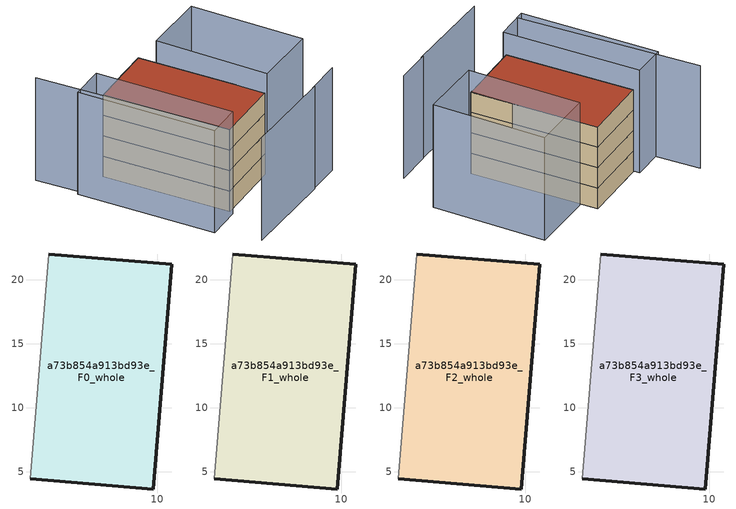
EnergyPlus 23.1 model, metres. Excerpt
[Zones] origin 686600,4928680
a73b854a913bd93e_F0_whole
 floor ground (EU_floor_Construction): 9.66,3.66 11.11,21.21 1.53,22 0.08,4.45 z0
 wall outside (EU_wall_Construction): 1.53,22 11.11,21.21 9.66,3.66 0.08,4.45 z0:3
 wall adiabatic (EU_wall_Construction): 0.08,4.45 1.53,22 z0:3
a73b854a913bd93e_F1_whole
 floor to a73b854a913bd93e_F0_whole (EU_floor_Construction): 9.66,3.66 11.11,21.21 1.53,22 0.08,4.45 z3
 wall outside (EU_wall_Construction): 1.53,22 11.11,21.21 9.66,3.66 0.08,4.45 z3:6
 wall adiabatic (EU_wall_Construction): 0.08,4.45 1.53,22 z3:6
a73b854a913bd93e_F2_whole
 floor to a73b854a913bd93e_F1_whole (EU_floor_Construction): 9.66,3.66 11.11,21.21 1.53,22 0.08,4.45 z6
 wall outside (EU_wall_Construction): 1.53,22 11.11,21.21 9.66,3.66 0.08,4.45 z6:9
 wall adiabatic (EU_wall_Construction): 0.08,4.45 1.53,22 z6:9
a73b854a913bd93e_F3_whole
 floor to a73b854a913bd93e_F2_whole (EU_floor_Construction): 9.66,3.66 11.11,21.21 1.53,22 0.08,4.45 z9
 wall outside (EU_wall_Construction): 1.53,22 11.11,21.21 9.66,3.66 0.08,4.45 z9:12
 wall adiabatic (EU_wall_Construction): 0.08,4.45 1.53,22 z9:12
 roof outside (EU_roof_Construction): 11.11,21.21 9.66,3.66 0.08,4.45 1.53,22 z12
shading: 8.64,-3.13 13.73,-3.64 / -4.39,-1.66 8.94,-3.22 / -2.36,29.37 -3.96,4.25 / 9.46,3.28 11.17,18.83 / 11.17,18.83 20.2,17.84 / 20.2,17.84 18.49,2.28 / 18.49,2.28 9.46,3.28 / -5.1,4.36 -3.37,23.3 / -3.37,23.3 1.5,22.85 / 1.5,22.85 -0.23,3.91 / -0.23,3.91 -5.1,4.36 z0:15
[Building]
EU S2 Campaign: North Axis=0; Terrain=City; Solar Distribution=FullExterior
[Site:Location]
Bologna: Latitude=44.5; Longitude=11.25; Time Zone=1; Elevation=37
[SizingPeriod:WeatherFileDays]
AnnualSizingPeriod: Begin Month=1; Begin Day of Month=1; End Month=12; End Day of Month=31; Day of Week for Start Day=Monday; Use Weather File Daylight Saving Period=No; Use Weather File Rain and Snow Indicators=No
[MATERIAL]
EU_InternalMass_Material: Roughness=MediumRough; Thickness=0.1; Conductivity=1; Density=1800; Specific Heat=900; Thermal Absorptance=0.9; Solar Absorptance=0.7; Visible Absorptance=0.7
[MATERIAL:NOMASS] Roughness=MediumRough; Thermal Absorptance=0.9; Solar Absorptance=0.7; Visible Absorptance=0.7
Name | Thermal Resistance
EU_wall_NoMass | 0.937881
EU_roof_NoMass | 0.548572
EU_floor_NoMass | 0.71348
[CONSTRUCTION]
EU_wall_Construction: EU_wall_NoMass
EU_roof_Construction: EU_roof_NoMass
EU_floor_Construction: EU_floor_NoMass
EU_InternalMass_Construction: EU_InternalMass_Material
[ZONE] Type=1; Multiplier=1; Ceiling Height=autocalculate; Volume=508.05; Floor Area=autocalculate; Part of Total Floor Area=Yes
a73b854a913bd93e_F0_whole; a73b854a913bd93e_F1_whole; a73b854a913bd93e_F2_whole; a73b854a913bd93e_F3_whole
[INTERNALMASS] Construction=EU_InternalMass_Construction; Surface Area=169.35
Name | Zone or ZoneList
a73b854a913bd93e_F0_whole_EU_InternalMass | a73b854a913bd93e_F0_whole
a73b854a913bd93e_F1_whole_EU_InternalMass | a73b854a913bd93e_F1_whole
a73b854a913bd93e_F2_whole_EU_InternalMass | a73b854a913bd93e_F2_whole
a73b854a913bd93e_F3_whole_EU_InternalMass | a73b854a913bd93e_F3_whole
[OTHEREQUIPMENT] Fuel Type=Electricity; Design Level Calculation Method=Watts/Area; Power per Zone Floor Area=1; Fraction Latent=0; Fraction Radiant=0; Fraction Lost=0; Carbon Dioxide Generation Rate=0; EndUse Subcategory=EU_Step8_InternalGains
Name | Zone or ZoneList or Space or SpaceList | Schedule
EU_Step8_InternalGain_a73b854a913bd93e_F0_whole_f000 | a73b854a913bd93e_F0_whole | EU_Step8_GainSchedule_a73b854a913bd93e_F0_whole_f000
EU_Step8_InternalGain_a73b854a913bd93e_F1_whole_f000 | a73b854a913bd93e_F1_whole | EU_Step8_GainSchedule_a73b854a913bd93e_F1_whole_f000
EU_Step8_InternalGain_a73b854a913bd93e_F2_whole_f000 | a73b854a913bd93e_F2_whole | EU_Step8_GainSchedule_a73b854a913bd93e_F2_whole_f000
EU_Step8_InternalGain_a73b854a913bd93e_F3_whole_f000 | a73b854a913bd93e_F3_whole | EU_Step8_GainSchedule_a73b854a913bd93e_F3_whole_f000
[ZONEVENTILATION:DESIGNFLOWRATE] Schedule=EU_AlwaysOn; Design Flow Rate Calculation Method=AirChanges/Hour; Air Changes per Hour=0.687892; Ventilation Type=Natural; Fan Pressure Rise=0; Fan Total Efficiency=1; Constant Term Coefficient=1; Temperature Term Coefficient=0; Velocity Term Coefficient=0; Velocity Squared Term Coefficient=0; Minimum Indoor Temperature=-100; Maximum Indoor Temperature=100; Delta Temperature=-100; Minimum Outdoor Temperature=-100; Maximum Outdoor Temperature=100; Maximum Wind Speed=40
Name | Zone or ZoneList or Space or SpaceList
EU_ConstantAir_a73b854a913bd93e_F0_whole | a73b854a913bd93e_F0_whole
EU_ConstantAir_a73b854a913bd93e_F1_whole | a73b854a913bd93e_F1_whole
EU_ConstantAir_a73b854a913bd93e_F2_whole | a73b854a913bd93e_F2_whole
EU_ConstantAir_a73b854a913bd93e_F3_whole | a73b854a913bd93e_F3_whole
[HVACTEMPLATE:THERMOSTAT] Constant Heating Setpoint=20; Constant Cooling Setpoint=50
EU_HeatOnly_a73b854a913bd93e_F0_whole; EU_HeatOnly_a73b854a913bd93e_F1_whole; EU_HeatOnly_a73b854a913bd93e_F2_whole; EU_HeatOnly_a73b854a913bd93e_F3_whole
[HVACTEMPLATE:ZONE:IDEALLOADSAIRSYSTEM] System Availability Schedule=EU_AlwaysOn; Maximum Heating Supply Air Temperature=50; Minimum Cooling Supply Air Temperature=13; Maximum Heating Supply Air Humidity Ratio=0.0156; Minimum Cooling Supply Air Humidity Ratio=0.0077; Heating Limit=NoLimit; Cooling Limit=NoLimit; Heating Availability Schedule=EU_AlwaysOn; Cooling Availability Schedule=EU_CoolingOff; Dehumidification Control Type=ConstantSensibleHeatRatio; Cooling Sensible Heat Ratio=0.7; Dehumidification Setpoint=60; Humidification Control Type=None; Humidification Setpoint=30; Outdoor Air Method=None; Outdoor Air Flow Rate per Person=0.00944; Outdoor Air Flow Rate per Zone Floor Area=0; Outdoor Air Flow Rate per Zone=0; Demand Controlled Ventilation Type=None; Outdoor Air Economizer Type=NoEconomizer; Heat Recovery Type=None; Sensible Heat Recovery Effectiveness=0.7; Latent Heat Recovery Effectiveness=0.65
Name | Template Thermostat
a73b854a913bd93e_F0_whole | EU_HeatOnly_a73b854a913bd93e_F0_whole
a73b854a913bd93e_F1_whole | EU_HeatOnly_a73b854a913bd93e_F1_whole
a73b854a913bd93e_F2_whole | EU_HeatOnly_a73b854a913bd93e_F2_whole
a73b854a913bd93e_F3_whole | EU_HeatOnly_a73b854a913bd93e_F3_whole
[SIZING:ZONE] Zone Cooling Design Supply Air Temperature Input Method=SupplyAirTemperature; Zone Cooling Design Supply Air Temperature=13; Zone Heating Design Supply Air Temperature Input Method=SupplyAirTemperature; Zone Heating Design Supply Air Temperature=50; Zone Cooling Design Supply Air Humidity Ratio=0.008; Zone Heating Design Supply Air Humidity Ratio=0.008; Cooling Design Air Flow Method=DesignDay; Cooling Design Air Flow Rate=0; Cooling Minimum Air Flow per Zone Floor Area=0.000762; Cooling Minimum Air Flow=0; Cooling Minimum Air Flow Fraction=0.2; Heating Design Air Flow Method=DesignDay; Heating Design Air Flow Rate=0; Heating Maximum Air Flow per Zone Floor Area=0.002032; Heating Maximum Air Flow=0.141576; Heating Maximum Air Flow Fraction=0.3; Account for Dedicated Outdoor Air System=No; Dedicated Outdoor Air System Control Strategy=NeutralSupplyAir; Dedicated Outdoor Air Low Setpoint Temperature for Design=autosize; Dedicated Outdoor Air High Setpoint Temperature for Design=autosize; Zone Load Sizing Method=Sensible Load Only No Latent Load; Zone Latent Cooling Design Supply Air Humidity Ratio Input Method=HumidityRatioDifference; Zone Cooling Design Supply Air Humidity Ratio Difference=0.005; Zone Latent Heating Design Supply Air Humidity Ratio Input Method=HumidityRatioDifference; Zone Humidification Design Supply Air Humidity Ratio Difference=0.005
a73b854a913bd93e_F0_whole; a73b854a913bd93e_F1_whole; a73b854a913bd93e_F2_whole; a73b854a913bd93e_F3_whole
[SCHEDULE:CONSTANT]
Name | Hourly Value
EU_AlwaysOn | 1
EU_CoolingOff | 0
[SCHEDULE:FILE] Column Number=1; Rows to Skip at Top=0; Number of Hours of Data=8760; Column Separator=Comma; Interpolate to Timestep=No; Minutes per Item=60; Adjust Schedule for Daylight Savings=Yes
Name | File
EU_Step8_GainSchedule_a73b854a913bd93e_F0_whole_f000 | ../../schedules/a73b854a913bd93e/a73b854a913bd93e_F0_whole_f000_gain.csv
EU_Step8_GainSchedule_a73b854a913bd93e_F1_whole_f000 | ../../schedules/a73b854a913bd93e/a73b854a913bd93e_F1_whole_f000_gain.csv
EU_Step8_GainSchedule_a73b854a913bd93e_F2_whole_f000 | ../../schedules/a73b854a913bd93e/a73b854a913bd93e_F2_whole_f000_gain.csv
EU_Step8_GainSchedule_a73b854a913bd93e_F3_whole_f000 | ../../schedules/a73b854a913bd93e/a73b854a913bd93e_F3_whole_f000_gain.csv
